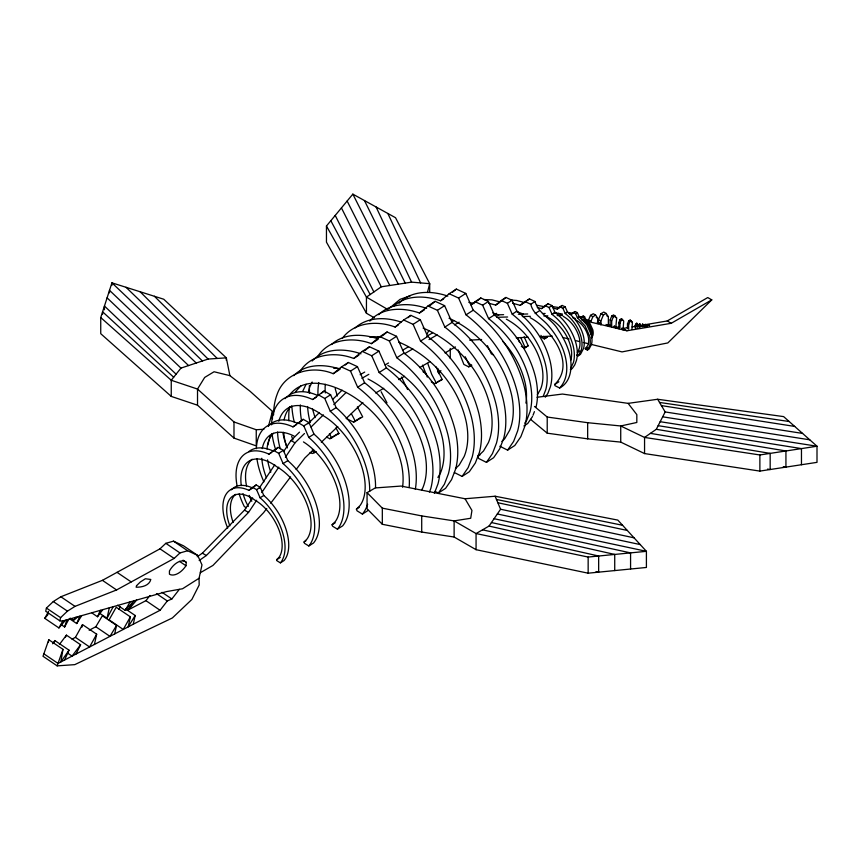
<?xml version="1.0" encoding="UTF-8"?>
<svg xmlns="http://www.w3.org/2000/svg" width="860" height="860" viewBox="0 0 860 860"><rect width="100%" height="100%" fill="white"/><g stroke="black" fill="none" stroke-linecap="round" stroke-linejoin="round"><path stroke-width="1.29" d="M186.287 562.354A14.373 8.331 -55.9 0 0 169.431 570.986L169.441 574.211A15.921 9.234 -55.9 0 0 185.975 565.751L186.287 562.354L183.051 560.161M48.386 642.248L48.805 639.732L62.963 649.332L60.845 661.953L69.026 650.171L54.868 640.56L52.643 643.774M614.18 327.23L614.459 325.94M615.738 328.133L616.641 317.953L613.632 314.889L611.815 315.932L610.116 319.92L610.116 325.94M623.048 330.025L623.726 321.06L621.436 318.738L620.071 319.533L618.781 322.554L619.007 328.885M631.949 329.122L632.412 322.392L630.133 320.07L628.757 320.855L627.478 323.876L627.478 328.434L628.66 329.122L628.66 324.564L629.939 321.543L631.315 320.748M637.744 328.359L638.012 324.521L636.712 323.199L635.196 325.37L635.196 327.972M639.818 327.004L640.356 324.639L639.7 323.983L638.948 325.069L639.593 327.165L639.281 325.263L640.044 324.177M642.818 326.51L642.635 324.123L641.883 326.51M643.151 326.703L642.635 324.123M647.601 324.693C645.527 328.165 648.451 322.489 647.483 326.23M46.429 608.052L45.73 611.256L59.888 620.866L62.737 621.006L166.518 591.594L182.535 588.767L199.058 578.264L201.993 564.87L197.671 555.409L183.513 545.81L173.483 541.155L165.819 543.327L159.981 548.831L102.426 580.339L60.856 596.765L53.298 601.548L46.429 608.052L60.587 617.652L59.888 620.866M81.947 627.166L82.506 624.596L96.664 634.207L94.417 644.462M99.394 613.094L107.027 618.254L109.306 607.805M114.67 633.917L116.541 625.392L102.372 615.792L95.815 626.757L89.15 630.229M130.365 616.856L123.249 629.455L109.091 619.845L116.207 607.257L130.365 616.856L128.172 626.886L135.181 615.491L126.463 609.589M133.268 624.231L135.181 615.491M427.431 292.54L429.699 283.682L395.535 217.72L352.847 194.134L326.456 226.008L326.456 242.144L366.446 313.255L374.347 317.824M268.406 426.474L272.448 411.37L249.927 391.16L229.889 375.637L214.054 371.756L204.68 377.433L197.52 389.064L197.52 405.2L233.984 438.095L256.248 445.888L256.248 429.753L233.984 421.959L197.52 389.064L171.248 380.27L100.738 317.555L111.94 282.833L163.755 299.237L226.32 357.846L229.889 375.637M267.739 445.125L270.094 436.321M61.361 624.768L64.629 626.983L66.854 619.845M48.805 639.732L43 656.266L57.158 665.866L74.777 664.64L172.333 617.985L191.877 599.452L199.176 585.015L199.058 578.264M57.158 665.866L62.963 649.332M429.452 492.038L430.796 488.523A86.989 55.782 57.3 0 0 430.237 449.253C422.486 418.874 403.953 391.623 379.163 372.531L371.724 355.76L362.286 351.417L353.739 358.469C335.282 351.31 310.32 353.686 299.549 372.208M434.397 493.253L437.987 483.868A86.989 55.782 57.3 0 0 437.428 444.609C429.688 414.219 411.144 386.978 386.366 367.876L378.916 351.106L369.477 346.763L362.286 351.417M533.017 415.272L534.415 411.639M543.154 396.46L545.788 389.591A56.545 36.26 57.3 0 0 545.423 364.07C540.381 344.322 528.33 326.606 512.227 314.19L507.378 303.29L501.251 300.473L495.693 305.053L488.534 303.204M591.314 337.561L591.884 336.067A12.298 7.89 57.3 0 0 591.809 330.519L589.143 324.532L584.585 319.662L583.532 317.297L582.198 316.684L580.984 317.673L579.167 317.211M70.187 619.135L76.723 623.564L79.829 616.168M587.939 321.371L590.508 315.34L593.26 313.75L595.625 315.125L597.829 318.404L597.829 323.618M590.831 321.533L592.884 316.706L595.625 315.125M598.474 323.586L598.474 319.673L601.033 313.642L603.784 312.051L606.149 313.427L608.353 316.706L608.353 325.822L605.988 324.457M600.839 324.951L600.839 321.038L603.408 315.007L606.149 313.427M611.686 326.843L611.686 320.823L613.374 316.835L615.19 315.792M618.781 327.112L619.963 327.8L619.963 323.231L621.253 320.221L622.629 319.425M635.873 328.359L635.873 325.757L637.389 323.586M642.216 326.703L642.968 324.317M644.538 326.757L645.29 324.37L645.946 326.327L645.29 324.37M644.871 326.95L645.624 324.564M648.816 324.585L648.795 325.327L649.053 324.725M53.89 642.753L54.868 640.56M64.597 659.996L69.026 650.171M92.052 613.051L97.502 616.749L100.405 610.331M302.688 391.343L306.074 384.312M312.148 382.012L309.89 386.688A69.004 44.247 57.3 0 0 308.375 392.697M376.712 338.894L377.841 336.55M427.216 333.755L428.774 330.53M65.285 637.475L66.446 635.142L80.603 644.753L75.992 654.062M657.653 399.266L783.621 416.606L817 446.222L817 462.358L759.875 471.097L644.559 453.575L644.559 437.439L656.298 429.301L665.167 411.94L657.653 399.266L628.122 403.362L562.429 394.052L536.995 397.277M107.027 618.254L113.219 606.698M317.179 357.416C327.95 338.894 352.912 336.518 371.369 343.667L377.54 339.689M64.629 626.983L68.8 619.286M65.468 620.232L58.921 627.94L44.763 618.34L48.579 611.406M58.921 627.94L62.737 621.006M72.025 639.152L75.433 637.378L82.506 624.596M96.664 634.207L89.591 646.978L75.433 637.378M117.605 605.236L125.227 610.407L130.01 601.946M421.518 490.114L422.754 487.986A70.928 45.494 57.3 0 0 424.915 453.564C417.831 422.174 396.868 393.622 367.994 378.991M437.901 477.44L440.385 473.193A70.928 45.494 57.3 0 0 442.545 438.772C435.622 408.263 415.67 380.27 387.903 365.478M537.339 394.772L540.553 389.247A46.117 29.573 57.3 0 0 541.961 366.876C537.457 346.999 524.439 328.778 506.336 319.167M577.296 352.277L578.845 349.612A22.188 14.222 57.3 0 0 579.522 338.851C577.415 329.573 571.459 321.038 563.149 316.319M116.541 625.392L109.972 636.368L95.815 626.757M118.916 609.31L120.325 607.031M125.904 608.729L128.076 610.202L133.87 600.85L125.227 610.407M76.723 623.564L81.732 615.62M197.22 556.753L202.347 553.184L244.498 510.12L252.614 497.962M259.258 488.029L274.748 464.83M283.606 451.575L290.981 440.524L299.506 432.128M199.176 560.494L206.368 555.506L248.518 512.431L256.635 500.283M261.795 492.554L278.769 467.152M285.412 457.208L295.002 442.846L304.472 433.515M435.031 491.361L438.363 493.027L444.383 484.287L448.425 473.72A86.989 55.782 57.3 0 0 447.866 434.461C440.116 404.082 421.583 376.831 396.804 357.738L389.354 340.969L379.916 336.625L371.369 343.667M454.349 472.527L462.11 476.408L468.13 467.668L472.172 457.101A86.989 55.782 57.3 0 0 471.613 417.842C463.862 387.462 445.329 360.211 420.54 341.119L413.101 324.349L403.662 320.006L395.116 327.047C377.207 320.253 354.137 322.027 342.119 338.56M423.109 328.047C456.649 342.129 482.911 372.391 490.598 408.113A70.928 45.494 57.3 0 1 488.437 442.535L483.492 451.038L477.848 456.348L478.665 458.487L486.427 462.368L492.436 453.628L496.489 443.072A86.989 55.782 57.3 0 0 495.93 403.802C488.179 373.423 469.646 346.171 444.856 327.079L437.407 310.31L427.979 305.966L419.433 313.019C403.157 307.203 381.958 307.063 369.789 321.092M524.707 423.227L526.782 420.217L530.029 411.746A69.81 44.774 57.3 0 0 529.577 380.238C523.364 355.846 508.486 333.981 488.598 318.651L482.621 305.192L475.042 301.709L471.129 304.945M499.853 446.243L507.615 450.135L513.635 441.395L517.677 430.828A86.989 55.782 57.3 0 0 517.118 391.569C509.367 361.189 490.834 333.938 466.055 314.846L458.606 298.076L449.167 293.733L440.621 300.774C425.313 295.453 406.178 294.722 393.504 306.267M545.229 397.223L547.831 393.439L550.464 386.57A56.545 36.26 57.3 0 0 550.099 361.05C545.068 341.291 533.017 323.586 516.903 311.169L512.065 300.269L505.927 297.442L501.251 300.473M532.555 416.487L527.728 423.507L523.88 425.99M576.598 355.008L578.221 355.814L581.36 349.784A27.208 17.447 57.3 0 0 581.188 337.496C578.769 327.993 572.964 319.479 565.213 313.502L562.891 308.256L559.935 306.902L557.259 309.106L553.238 308.073M570.556 368.596L573.47 362.425A35.991 23.08 57.3 0 0 573.244 346.182C570.04 333.605 562.365 322.339 552.12 314.438L549.035 307.504L545.133 305.698L541.596 308.622L537.339 307.525M591.476 338.141L592.905 335.411A12.298 7.89 57.3 0 0 592.82 329.853L590.154 323.876L585.606 319.006L584.553 316.641L583.209 316.018L582.198 316.684M575.361 319.619C581.973 323.177 586.713 329.853 588.369 337.131A16.996 10.901 57.3 0 1 587.842 345.387L585.305 348.698L587.358 350.138L589.777 345.516A20.844 13.373 57.3 0 0 589.637 336.099L585.122 325.951L577.404 317.716L575.62 313.696L573.351 312.653L571.309 314.341L569.255 313.814M367.059 492.651L382.324 508.152L421.712 515.914L454.123 520.891L476.064 533.555L489.028 526.073L500.584 509.238L495.091 496.231L465.045 498.757L401.072 486.061L375.239 487.932L367.059 492.651L367.059 508.787L382.324 524.288L421.712 532.05L454.123 537.027L476.064 549.69L588.154 573.19L646.408 567.46L646.408 551.324L617.824 520.096L495.091 496.231M97.502 616.749L102.759 609.665M59.447 644.441L66.446 635.142M80.603 644.753L72.057 656.115L67.693 653.159M266.761 508.486L263.579 512.689L212.925 565.45L200.358 572.706M270.728 503.218L290.572 476.913M296.13 469.538L304.859 457.961L313.567 449.651M438.589 373.702L440.922 370.649M530.147 317.673C551.099 328.574 576.469 363.726 554.614 384.549L555.087 385.731L559.666 388.01C569.642 377.346 567.621 361.028 562.676 348.504C559.193 340.205 554.334 332.583 548.497 325.746C542.423 318.458 533.028 314.233 530.781 304.257L525.223 301.688L520.182 305.321L512.603 303.247M127.269 610.385L145.931 600.667L149.941 595.496M43.86 653.826L58.018 663.425L160.089 610.267L167.302 600.968L171.86 598.968L179.375 589.326M226.32 360.329L226.32 357.846L208.099 359.061L180.944 368.101L171.248 380.27L171.248 396.406L197.52 405.2M70.187 618.136L73.455 620.35L76.045 617.233M128.076 610.202L136.675 600.054M44.763 618.34L48.031 614.481M288.487 396.32C305.472 372.788 337.496 385.602 356.782 398.975C379.206 414.498 395.783 438.46 401.663 465.163A68.209 43.742 57.3 0 1 402.555 487.222M295.399 391.848L300.989 385.807M293.722 375.659C305.644 363.393 325.037 363.941 340.151 369.241M312.137 361.028C324.424 347.762 345.01 348.192 360.942 353.815M331.444 344.516C344.118 332.96 363.253 333.691 378.572 339.023M355.191 327.896C367.478 316.716 386.065 316.921 401.029 322.07M378.658 314.717C391.117 302.269 411.026 302.913 426.625 308.364M399.019 303.344C411.306 290.067 431.892 290.508 447.823 296.13M227.739 528.094A42.452 23.575 57.7 0 1 248.873 490.318L256.13 484.943L260.268 487.308L263.784 495.446A45.064 25.026 57.7 0 1 284.101 560.526L280.403 562.87L276.985 560.784L276.598 559.753L278.93 557.441A36.733 20.393 57.7 0 0 278.221 528.04A36.733 20.393 57.7 0 0 254.882 500.122A35.711 19.834 57.7 0 0 230.964 497.596A35.711 19.834 57.7 0 0 229.867 525.869M237.07 485.728A53.739 29.831 57.7 0 1 268.922 454.144L278.102 447.35L283.348 450.328L287.788 460.637A57.039 31.669 57.7 0 1 313.513 543.015L308.826 545.982L304.504 543.337L304.021 542.026L306.966 539.102A46.494 25.811 57.7 0 0 306.074 501.896A46.494 25.811 57.7 0 0 276.522 466.55A45.204 25.101 57.7 0 0 241.284 485.599M256.355 448.694A59.856 33.239 57.7 0 1 292.959 426.882L303.193 419.304L309.03 422.625L313.975 434.106A63.532 35.282 57.7 0 1 342.635 525.879L337.41 529.169L332.605 526.223L332.057 524.772L335.346 521.515A51.793 28.756 57.7 0 0 303.451 441.911M368.231 510.399L362.393 514.087L356.997 510.797L356.395 509.163L360.071 505.508A58.007 32.207 57.7 0 0 358.953 459.089A58.007 32.207 57.7 0 0 322.091 415.004A56.405 31.315 57.7 0 0 278.801 421.282M308.02 423.733L319.382 412.542M332.637 399.481L342.097 390.15M311.094 426.99L323.403 414.853M333.809 404.598L346.118 392.472M632.068 326.918L667.22 320.963L707.758 297.56L711.779 299.871L667.822 342.936L622.038 351.901L591.046 344.365M494.328 315.566L496.671 313.309M321.307 442.255L337.754 426.549M346.462 418.229L362.909 402.523M60.587 617.652L67.456 611.148L75.013 606.375L116.584 589.949L174.139 558.441L179.976 552.937L187.641 550.765L197.671 555.409M577.791 352.482L579.543 350.815M455.413 468.614L459.175 465.077L464.131 456.574A70.928 45.494 57.3 0 0 466.292 422.152C458.595 386.43 432.333 356.158 398.793 342.087M501.864 441.459L504.68 438.804L509.636 430.301A70.928 45.494 57.3 0 0 511.797 395.879C504.336 362.167 480.611 332.401 449.027 318.243M271.588 424.84A67.037 37.227 57.7 0 1 312.61 399.524L324.059 391.042L330.606 394.762L336.142 407.629A71.165 39.517 57.7 0 1 375.53 487.706M321.253 393.439L324.059 391.042M299.183 422.722L303.193 419.304M274.501 450.414L278.102 447.35M256.13 484.943L252.571 487.986A42.452 23.575 57.7 0 0 231.383 489.791M388.892 308.686L400.018 299.366L410.456 295.7M273.587 414.907A78.808 50.547 57.3 0 1 277.103 394.439C284.832 371.66 312.664 364.984 333.228 373.713L341.442 366.94L348.364 362.469L357.438 366.639L364.597 382.764C388.43 401.125 406.253 427.334 413.703 456.542A83.646 53.642 57.3 0 1 415.326 489.308M345.279 365.005L348.364 362.469M382.367 335.884L387.108 331.971L396.546 336.314L403.996 353.084C428.785 372.176 447.308 399.427 455.069 429.806A86.989 55.782 57.3 0 1 455.628 469.076L451.575 479.633L445.555 488.373L438.363 493.027M364.737 350.687L369.477 346.763M408.005 317.706L410.854 315.351L420.293 319.694L427.742 336.464C452.521 355.556 471.054 382.808 478.805 413.187A86.989 55.782 57.3 0 1 479.375 452.457L475.322 463.013L469.302 471.753L462.11 476.408M429.473 306.01L435.171 301.312L444.609 305.655L452.059 322.425C476.838 341.527 495.371 368.768 503.121 399.158A86.989 55.782 57.3 0 1 503.68 438.417L499.638 448.974L493.618 457.713L486.427 462.368M452.564 292.207L456.37 289.078L465.798 293.421L473.247 310.191C498.037 329.283 516.57 356.535 524.321 386.914A86.989 55.782 57.3 0 1 524.88 426.184L520.827 436.74L514.817 445.48L507.615 450.135M477.88 300.409L480.815 297.979L488.394 301.462L494.371 314.921C514.259 330.251 529.136 352.116 535.361 376.497A69.81 44.774 57.3 0 1 536.092 406.866M501.294 301.269L505.927 297.442M541.596 308.622L548.11 303.773L552.012 305.579L555.098 312.513C565.342 320.414 573.018 331.68 576.221 344.258A35.991 23.08 57.3 0 1 576.447 360.501L574.781 364.866L572.287 368.478L570.298 369.768M557.259 309.106L562.182 305.45L565.138 306.805L567.471 312.051C575.222 318.017 581.016 326.542 583.435 336.045A27.208 17.447 57.3 0 1 583.617 348.332L580.468 354.363L578.221 355.814M571.309 314.341L575.082 311.535L577.339 312.578L579.124 316.598L586.853 324.844L591.368 334.991A20.844 13.373 57.3 0 1 591.497 344.398L589.089 349.02L587.358 350.138M580.984 317.673L583.209 316.018M73.455 620.35L78.239 616.609M520.182 305.321L529.459 298.936L535.017 301.505C538.607 314.137 552.184 319.06 558.398 330.197C563.3 337.389 567.213 345.225 569.513 353.632C572.577 365.446 571.771 381.614 559.666 388.01M429.699 292.368L429.699 283.682L411.564 282.134L381.27 286.81L366.446 297.119L366.446 313.255M525.223 301.688L529.459 298.936M530.781 304.257L535.017 301.505M535.167 313.535L539.413 310.783M554.614 384.549L558.86 381.797M403.662 320.006L410.854 315.351M379.916 336.625L387.108 331.971M395.116 327.047L398.202 325.058M427.979 305.966L435.171 301.312M449.167 293.733L456.37 289.078M419.433 313.019L424.571 309.697M440.621 300.774L443.706 298.786M353.739 358.469L358.878 355.148M333.228 373.713L339.162 369.886M413.101 324.349L420.293 319.694M389.354 340.969L396.546 336.314M437.407 310.31L444.609 305.655M458.606 298.076L465.798 293.421M371.724 355.76L378.916 351.106M341.442 366.94L350.514 371.112L357.438 366.639M475.042 301.709L480.815 297.979M420.54 341.119L427.742 336.464M396.804 357.738L403.996 353.084M444.856 327.079L452.059 322.425M466.055 314.846L473.247 310.191M482.621 305.192L488.394 301.462M379.163 372.531L386.366 367.876M350.514 371.112L357.674 387.237L364.597 382.764M495.693 305.053L499.434 302.634M507.378 303.29L512.065 300.269M488.598 318.651L494.371 314.921M512.227 314.19L516.903 311.169M346.171 418.411L353.589 422.12L360.791 417.465M353.589 422.12L362.694 416.885L357.394 406.866M326.671 437.149L329.842 438.74L336.013 434.752M329.842 438.74L338.947 433.504L336.002 427.936M310.094 452.478L312.212 453.532L316.168 451.618M545.133 305.698L548.11 303.773M549.035 307.504L552.012 305.579M437.751 381.797L442.158 379.464L436.127 366.908M431.29 381.883L434.859 383.667L442.158 379.464M559.935 306.902L562.182 305.45M458.133 349.891L463.873 364.436L468.7 366.854L471.506 365.038M468.7 366.854L471.807 365.263M552.12 314.438L555.098 312.513M562.891 308.256L565.138 306.805M565.213 313.502L567.471 312.051M573.351 312.653L575.082 311.535M575.62 313.696L577.339 312.578M521.343 346.408L524.417 347.945L528.18 345.785L524.127 336.701M524.417 347.945L528.18 345.785M544.273 338.84L547.121 337.206L544.273 338.84L541.95 337.679L540.918 335.346M577.404 317.716L579.124 316.598M583.532 317.297L584.553 316.641M584.585 319.662L585.606 319.006M585.305 348.698L587.036 347.58M585.499 349.203L587.229 348.096M477.848 456.348L479.912 455.015M312.61 399.524L316.502 397.062M318.221 394.729L324.757 398.459L330.606 394.762M292.959 426.882L296.087 424.904M297.979 422.604L303.817 425.926L309.03 422.625M369.682 491.404A71.165 39.517 57.7 0 0 330.304 411.316L336.142 407.629M268.922 454.144L271.728 452.371M273.426 450.307L278.661 453.295L283.348 450.328M337.41 529.169A63.532 35.282 57.7 0 0 308.762 437.407L313.975 434.106M308.826 545.982A57.039 31.669 57.7 0 0 283.101 463.604L287.788 460.637M248.873 490.318L251.647 488.566M252.431 487.287L256.57 489.641L260.268 487.308M280.403 562.87A45.064 25.026 57.7 0 0 260.085 497.789L263.784 495.446M304.021 542.026L305.891 540.843M356.395 509.163L359.308 507.314M276.598 559.753L280.296 557.409M332.057 524.772L335.185 522.794M360.136 374.713L364.715 372.068M402.512 350.246L408.231 346.945M426.764 336.249L432.548 332.906M451.511 321.952L453.747 320.662M361.899 378.335L368.843 374.326M385.054 364.962L388.526 362.963M404.727 353.6L412.832 348.923M429.043 339.571L437.138 334.895M454.51 324.865L459.132 322.188M375.659 392.977L383.743 388.301M398.771 379.625L404.555 376.293M419.583 367.618L429.978 361.608M445.007 352.933L455.413 346.924M588.326 321.565L626.972 330.777L671.241 323.285L711.779 299.871M471.85 303.924L476.967 301.129M337.045 434.085L338.947 433.504M369.95 337.41L373.691 336.647L381.066 337.142M628.165 327.574L622.952 328.456L626.972 330.777M534.49 406.468L547.218 417.035L587.659 422.701L620.726 425.969L644.559 437.439L759.875 454.962L817 446.222L660.179 421.701M476.064 549.69L476.064 533.555L588.154 557.054L646.408 551.324L494.081 518.709M256.248 429.753L263.902 429.248M469.635 340.119L481.621 339.539M516.236 337.84L528.223 337.249M540.209 336.668L552.195 336.077M494.221 314.943L503.605 314.674M518.343 314.255L527.717 313.986M542.456 313.556L545.143 313.481M554.517 313.212L562.408 314.018M496.897 317.297L507.615 316.996M522.364 316.566L530.394 316.34M543.799 315.953L547.82 315.835M557.194 315.566L562.558 315.416L558.538 313.094M484.115 299.57L492.017 299.882L500.369 302.032M536.737 305.225L544.573 306.697M551.69 306.472L559.516 307.654M567.041 312.32L573.029 313.233M578.468 316.491L582.005 317.017M333.54 368.144L339.689 368.564M510.883 300.054L516.849 300.484L524.428 302.569M530.566 419.358L547.218 433.171L587.659 438.847L620.726 442.104L644.559 453.575M659.534 402.437L789.168 421.518M661.404 405.597L794.704 426.431M665.167 411.94L802.573 433.418M662.673 416.82L809.787 439.815M658.158 425.668L801.466 448.597L801.466 464.733M656.298 429.301L785.933 450.973L785.933 467.109L783.288 466.668M650.429 433.365L770.173 453.392L770.173 469.528L767.539 469.087M496.467 499.477L622.565 525.277M497.843 502.735L627.316 530.459M500.584 509.238L634.046 537.822M497.338 513.979L640.227 544.573M491.447 522.558L630.573 552.883L630.573 569.019M489.028 526.073L614.728 554.442L614.728 570.578M482.546 529.814L598.657 556.022L598.657 572.158L596.044 571.567M585.596 319.544L590.745 320.78M597.184 322.317L601.054 323.231M607.493 324.768L611.363 325.693M613.933 326.305L619.092 327.531M572.867 317.877L575.437 318.49M581.887 320.027L585.746 320.941M562.644 337.453L569.094 339.023M575.555 340.592L579.425 341.538M583.306 342.484L588.466 343.731M468.808 302.312L473.967 303.634M554.023 312.341L557.678 313.427M492.758 312.9L498.746 315.158M516.376 311.438L523.278 314.061M493.522 354.987L491.339 353.901L487.426 345.645M582.188 318.974L583.865 319.834M547.024 316.846C559.183 322.876 568.084 334.787 571.04 347.967A29.348 18.823 57.3 0 1 570.857 360.168M667.22 320.963L671.241 323.285M649.547 325.8L649.311 324.757L649.311 325.66M647.817 325.929L647.58 324.887M640.356 324.639L639.7 323.983M638.012 324.521L636.712 323.199M640.356 325.94L640.163 326.843M635.927 323.65L636.604 324.037M632.412 322.392L630.133 320.07M628.757 320.855L629.939 321.543M635.196 325.37L635.873 325.757M620.071 319.533L621.253 320.221M627.478 323.876L628.66 324.564M615.083 317.05L616.641 317.953M611.815 315.932L613.374 316.835M618.781 322.554L619.963 323.231M606.773 315.792L608.353 316.706M601.033 313.642L603.408 315.007M610.116 319.92L611.686 320.823M623.048 328.778L621.855 328.09L621.855 329.348M596.249 317.49L597.829 318.404M598.474 319.673L600.839 321.038M590.508 315.34L592.884 316.706M290.981 440.524L295.002 442.846M244.498 510.12L248.518 512.431M202.347 553.184L206.368 555.506M387.881 309.536L366.446 297.119L326.456 226.008M422.991 371.713L426.366 373.756M246.358 507.787L244.294 506.529A53.739 29.831 57.7 0 1 239.155 493.93M173.483 541.155L187.641 550.765M165.819 543.327L179.976 552.937M179.503 561.365L185.975 565.751M159.981 548.831L174.139 558.441M162.056 592.325L171.86 598.968M156.412 593.583L167.302 600.968M117.035 572.341L131.204 581.941M145.931 600.667L160.089 610.267M102.426 580.339L116.584 589.949M60.856 596.765L75.013 606.375M53.298 601.548L67.456 611.148M584.456 321.393L588.702 325.671L591.057 331.121A10.03 6.429 57.3 0 1 591.153 334.54M357.674 387.237C381.507 405.597 399.33 431.806 406.78 461.014A83.646 53.642 57.3 0 1 409.199 487.168M171.248 396.406L100.738 333.691L100.738 317.555M173.666 377.228L102.598 311.793L102.598 314.276M196.22 363.017L111.94 282.833L111.94 285.316M188.576 365.565L109.51 290.336L109.51 292.819M107.091 297.85L180.944 368.101M176.096 374.186L104.458 306.031L104.458 309.761M126.022 287.294L202.423 360.953M154.413 296.281L217.214 358.448M140.115 291.755L208.099 359.061M502.971 341.603C513.957 353.32 521.816 367.983 525.309 383.689A56.932 36.507 57.3 0 1 525.901 403.093M628.122 403.362L636.83 414.627L636.819 422.475L620.726 425.969L620.726 442.104M621.436 318.738L622.543 320.382M465.045 498.757L471.946 510.442L470.7 518.258L454.123 520.891L454.123 537.027M330.831 220.719L370.155 294.539M543.638 336.335L544.875 338.657M525.202 347.709L520.741 337.496M469.936 366.478L465.195 356.717M436.385 383.194L431.666 374.261L427.732 363.404M407.608 389.494L401.416 377.013M381.12 391.719L387 402.846M351.375 413.746L355.492 421.54M329.391 433.698L331.745 438.159M312.352 449.608L314.115 452.951M352.847 194.134L398.309 284.176M347.139 201.025L389.795 285.498M341.431 207.916L381.27 286.81M335.217 215.419L373.863 291.97M251.819 501.24L250.668 498.94A45.204 25.101 57.7 0 1 249.25 495.392M248.293 506.497L245.981 501.907A45.204 25.101 57.7 0 1 243.004 493.629M364.457 200.541L405.232 283.112M387.838 213.474L420.626 282.908M376.067 206.959L411.564 282.134M519.515 342.301L517.87 337.765M427.302 377.099L422.518 365.124M324.757 398.459L330.304 411.316M303.817 425.926L308.762 437.407M278.661 453.295L283.101 463.604M256.57 489.641L260.085 497.789M291.669 436.375L292.959 439.922M285.187 442.029L287.326 447.942M335.142 388.537L337.335 396.019M312.492 408.898L315.05 417.627M294.496 422.443L293.765 419.949A81.969 52.567 57.3 0 1 291.884 406.748M759.875 454.962L759.875 471.097M588.154 557.054L588.154 573.19M587.659 422.701L587.659 438.847M547.218 417.035L547.218 433.171M450.264 348.483L450.264 358.416M437.815 368.521L437.815 372.24M421.712 515.914L421.712 532.05M382.324 508.152L382.324 524.288M272.448 411.37L272.448 418.82M233.984 421.959L233.984 438.095M246.54 486.029A45.204 25.101 57.7 0 1 252.216 459.229M248.905 451.521A53.739 29.831 57.7 0 1 273.609 451.188M233.157 522.439A35.711 19.834 57.7 0 1 235.672 494.339M263.912 481.847A59.856 33.239 57.7 0 1 256.925 458.735M270.663 423.948A59.856 33.239 57.7 0 1 298.173 423.582M266.46 477.773A50.353 27.961 57.7 0 1 261.795 458.262M262.268 448.608A50.353 27.961 57.7 0 1 294.109 436.117M270.803 472.161A50.353 27.961 57.7 0 1 267.567 459.863M267.019 449.027A50.353 27.961 57.7 0 1 273.48 433.3M275.63 449.629A67.037 37.227 57.7 0 1 272.029 433.558M284.993 398.685A67.037 37.227 57.7 0 1 317.168 395.256M286.81 447.361A56.405 31.315 57.7 0 1 283.649 432.333M284.133 419.787A56.405 31.315 57.7 0 1 291.766 405.866M367.65 504.261A71.165 39.517 57.7 0 1 362.393 514.087M280.274 448.78A56.405 31.315 57.7 0 1 277.597 432.021M288.917 420.852A66.349 42.548 57.3 0 1 289.605 406.629M284.757 440.847A66.349 42.548 57.3 0 1 282.972 433.117M301.613 420.97A69.004 44.247 57.3 0 1 300.344 404.91M310.191 422.41A69.004 44.247 57.3 0 1 307.59 406.5M325.306 392.977A69.004 44.247 57.3 0 1 325.241 384.248M317.963 395.084A69.004 44.247 57.3 0 1 318.813 382.55M309.611 393.246A81.969 52.567 57.3 0 1 309.353 385.635M136.546 585.682L136.138 587.208C141.739 587.326 149.317 585.714 150.801 579.468L145.394 578.759L140.32 581.994L136.546 585.682"/></g></svg>
